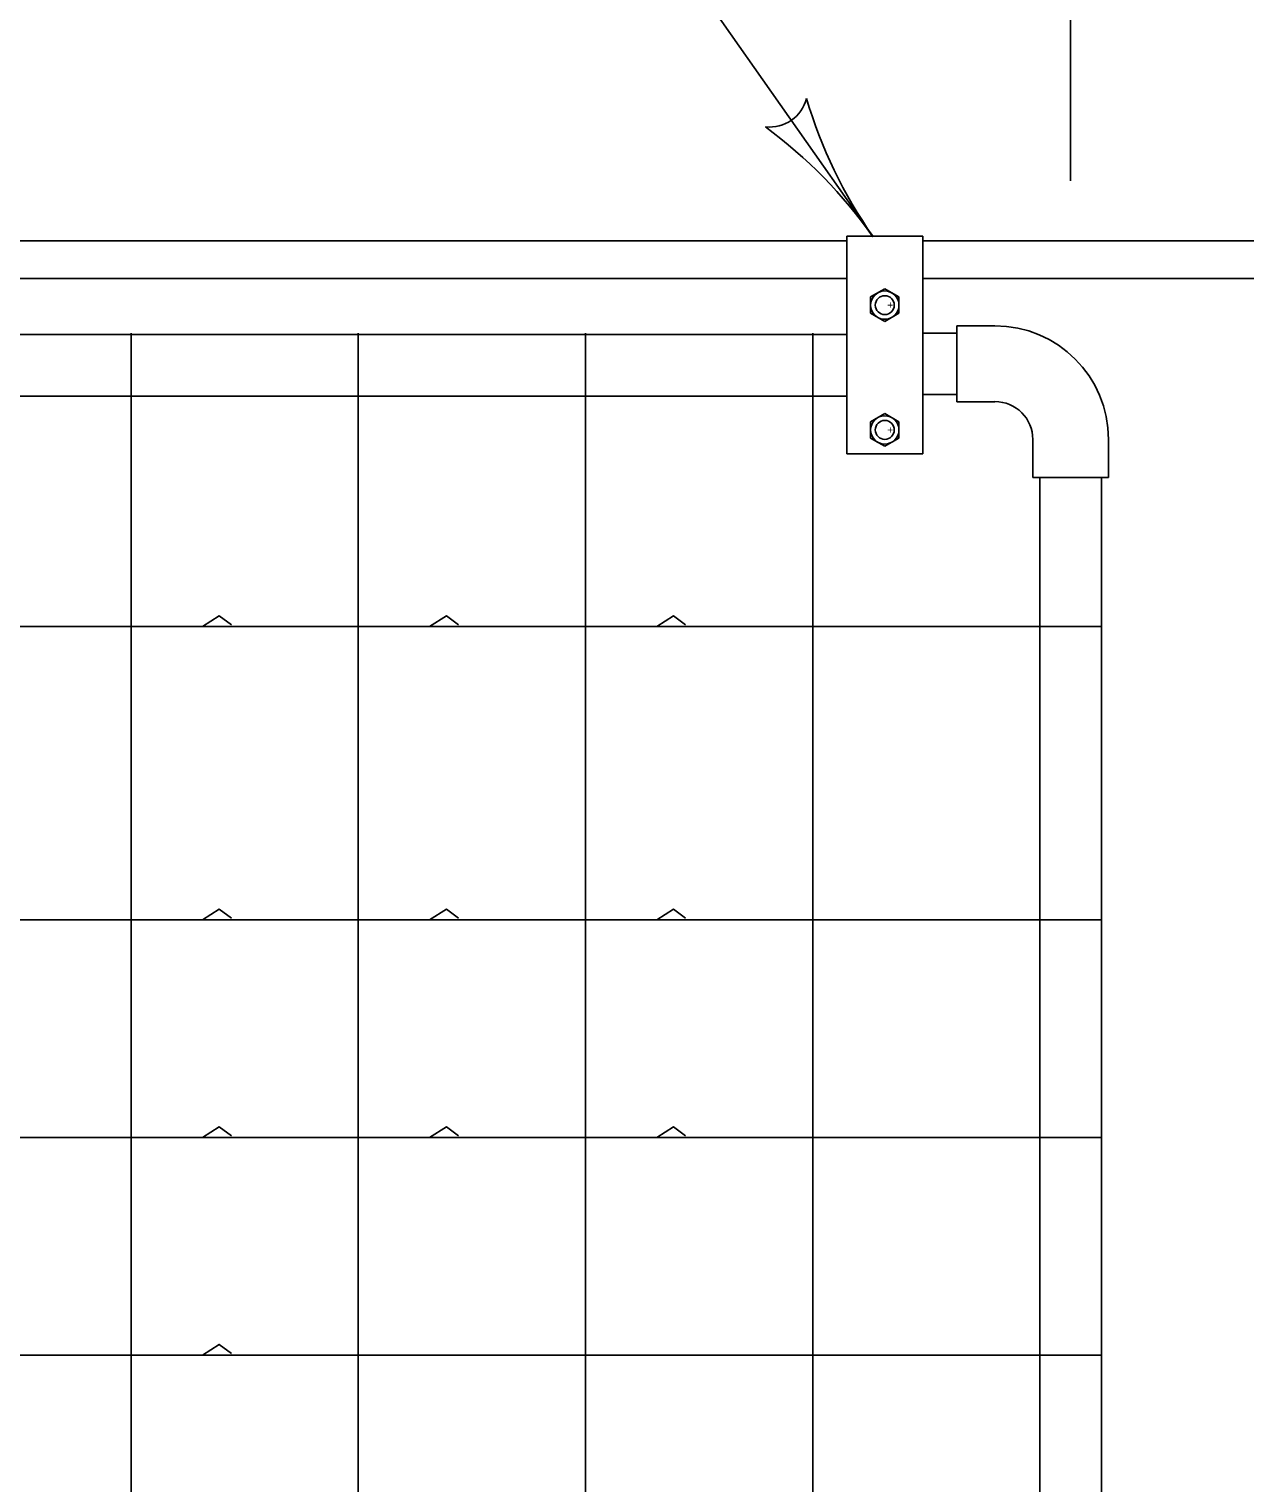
# Model space of a CAD drawing. Extents: x 1007 to 1035.5, y 1000.5 to 1021.5.
# Drawn here: x 1018.237 to 1019.24, y 1018.132 to 1019.333 of the extents above; entities that cross this region are included whole.
import ezdxf

# ---------------------------------------------------------------- set-up
doc = ezdxf.new("R2010")
doc.units = 0
doc.layers.add('Level 1', color=7, linetype='Continuous')

msp = doc.modelspace()

# ---------------------------------------------------------------- linework, layer by layer
at = {"layer": 'Level 1'}
for p, q in [((1019.0965, 1019.2073), (1019.0965, 1020.1125)), ((1018.6498, 1019.5658), (1018.9335, 1019.1613)), ((1018.912, 1019.1579), (1017.4461, 1019.1579)), ((1018.9745, 1019.1618), (1018.912, 1019.1618)), ((1018.912, 1019.1618), (1018.912, 1018.9821)), ((1018.9745, 1018.9821), (1018.9745, 1019.1618)), ((1018.9745, 1019.1579), (1019.4061, 1019.1579)), ((1018.912, 1019.1267), (1017.4461, 1019.1267)), ((1018.9745, 1019.1267), (1019.4061, 1019.1267)), ((1018.9315, 1019.1116), (1018.9433, 1019.1183)), ((1018.9315, 1019.1116), (1018.9315, 1019.0981)), ((1018.9549, 1019.1116), (1018.9433, 1019.1183)), ((1018.9549, 1019.1116), (1018.9549, 1019.0981)), ((1018.9433, 1019.0913), (1018.9315, 1019.0981)), ((1018.9433, 1019.0913), (1018.9549, 1019.0981)), ((1019.0028, 1019.0876), (1019.0341, 1019.0876)), ((1019.0028, 1019.0251), (1019.0028, 1019.0876)), ((1017.6903, 1019.0806), (1018.912, 1019.0806)), ((1018.3211, 1019.0818), (1018.3211, 1016.7809)), ((1018.5086, 1019.0818), (1018.5086, 1016.7809)), ((1018.6962, 1019.0818), (1018.6962, 1016.7809)), ((1018.8837, 1019.0818), (1018.8837, 1016.7809)), ((1018.9745, 1019.0818), (1019.0028, 1019.0818)), ((1017.6903, 1019.0298), (1018.912, 1019.0298)), ((1018.9745, 1019.031), (1019.0028, 1019.031)), ((1019.0028, 1019.0251), (1019.0341, 1019.0251)), ((1018.9315, 1019.0086), (1018.9433, 1019.0153)), ((1018.9549, 1019.0086), (1018.9433, 1019.0153)), ((1018.9315, 1019.0086), (1018.9315, 1018.9951)), ((1018.9549, 1019.0086), (1018.9549, 1018.9951)), ((1018.9433, 1018.9883), (1018.9315, 1018.9951)), ((1018.9433, 1018.9883), (1018.9549, 1018.9951)), ((1019.0653, 1018.9938), (1019.0653, 1018.9626)), ((1019.1278, 1018.9626), (1019.1278, 1018.9938)), ((1018.912, 1018.9821), (1018.9745, 1018.9821)), ((1019.0653, 1018.9626), (1019.1278, 1018.9626)), ((1019.0712, 1016.9001), (1019.0712, 1018.9626)), ((1019.122, 1016.9001), (1019.122, 1018.9626)), ((1019.122, 1018.8396), (1017.2326, 1018.8396)), ((1019.122, 1018.5973), (1017.2326, 1018.5973)), ((1019.122, 1018.4177), (1017.2326, 1018.4177)), ((1019.122, 1018.238), (1017.2326, 1018.238))]:
    msp.add_line(p, q, dxfattribs=at)
for points in [[(1018.4038, 1018.8408), (1018.3938, 1018.8483), (1018.38, 1018.8396)], [(1018.5913, 1018.8408), (1018.5813, 1018.8483), (1018.5675, 1018.8396)], [(1018.7788, 1018.8408), (1018.7688, 1018.8483), (1018.755, 1018.8396)], [(1018.4038, 1018.5986), (1018.3938, 1018.6061), (1018.38, 1018.5973)], [(1018.5913, 1018.5986), (1018.5813, 1018.6061), (1018.5675, 1018.5973)], [(1018.7788, 1018.5986), (1018.7688, 1018.6061), (1018.755, 1018.5973)], [(1018.4038, 1018.4189), (1018.3938, 1018.4264), (1018.38, 1018.4177)], [(1018.5913, 1018.4189), (1018.5813, 1018.4264), (1018.5675, 1018.4177)], [(1018.7788, 1018.4189), (1018.7688, 1018.4264), (1018.755, 1018.4177)], [(1018.4038, 1018.2393), (1018.3938, 1018.2468), (1018.38, 1018.238)]]:
    msp.add_lwpolyline(points, dxfattribs=at)
for centre, radius in [((1018.9432, 1019.1048), 0.0117), ((1018.9432, 1019.1048), 0.00781), ((1018.9432, 1019.0018), 0.0117), ((1018.9432, 1019.0018), 0.00781)]:
    msp.add_circle(centre, radius, dxfattribs=at)
for centre, radius, start, end in [((1018.8482, 1019.2831), 0.0313, 263.8213, 345.9379), ((1019.2536, 1019.3858), 0.3909, 196.3938, 215.0405), ((1018.6134, 1018.9368), 0.3909, 35.0467, 53.7154), ((1018.6134, 1018.9368), 0.3909, 35.0344, 35.0467), ((1019.0341, 1018.9939), 0.0938, 0, 90), ((1019.0341, 1018.9939), 0.0313, 0, 90)]:
    msp.add_arc(centre, radius, start, end, dxfattribs=at)

# ---------------------------------------------------------------- texts
for p in [(1018.9453, 1019.1018), (1018.9453, 1018.9988)]:
    msp.add_text('+', height=0.00625, dxfattribs=at).set_placement(p)

doc.saveas('drawing.dxf')
